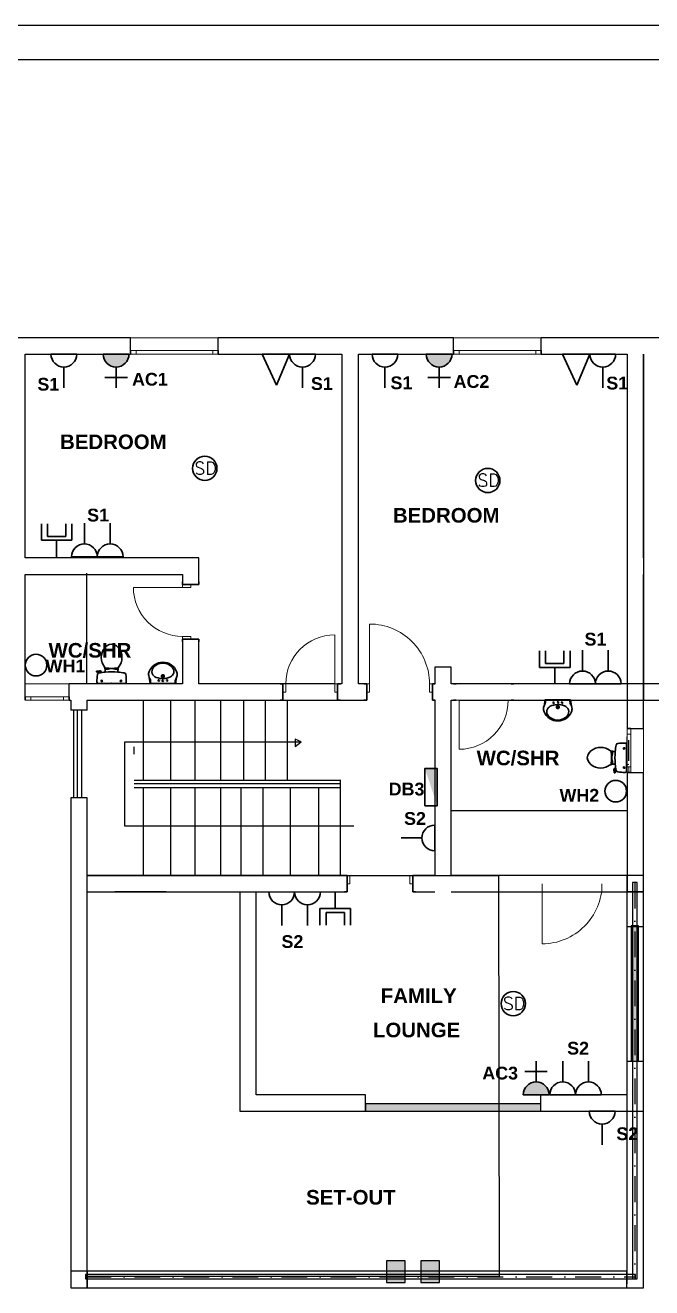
# Model space of a CAD drawing. Header units: inches. Extents: x 23 to 2032867, y 13 to 664695.
# Drawn here: x 406715 to 415290, y 295087 to 312377 of the extents above; entities that cross this region are included whole.
import ezdxf
from ezdxf.enums import TextEntityAlignment as Align

# ---------------------------------------------------------------- set-up
doc = ezdxf.new("R2010")
doc.units = ezdxf.units.IN
doc.header["$MEASUREMENT"] = 0
for name, pattern in [('DASHDOT', [1, 0.5, -0.25, 0, -0.25]), ('DASHED1', [1, 0.3, -0.4, 0.3]), ('Dot & Dashed', [670.277762, 352.777767, -176.388884, 0, -141.111112]), ('Hidden Line', [391.222223, 282.222223, -109])]:
    doc.linetypes.add(name, pattern=pattern)
for name, color, linetype, lineweight, true_color in [('2D Drafting - General_Pen_No__62', 7, 'Continuous', 20, 0xaaaaaa), ('2D Drafting - General_Pen_No__82', 7, 'Continuous', 20, 0xaaaaaa), ('Annotation - Text_Pen_No__86', 7, 'Continuous', 20, 0x5555ff), ('ARCHICAD Doors_Pen_No__23', 7, 'Continuous', 20, 0xff6600), ('ARCHICAD Doors_Pen_No__3', 7, 'Continuous', 18, 0xff6600), ('ARCHICAD Windows_Pen_No__23', 7, 'Continuous', 20, 0xff6600), ('ARCHICAD Windows_Pen_No__3', 7, 'Continuous', 18, 0xff6600), ('Structural - Bearing_Pen_No__160', 7, 'Continuous', 20, 0xb4a35c), ('Structural - Bearing_Pen_No__165', 7, 'Continuous', 13, 0x80d6ff), ('Structural - Bearing_Pen_No__87', 7, 'Continuous', 20, 0x6a6a6a), ('Structural - Bearing_Pen_No__89', 7, 'Continuous', 20, 0x71cebe)]:
    doc.layers.add(name, color=color, linetype=linetype, lineweight=lineweight, true_color=true_color)
for name, color, linetype, lineweight in [('ARCHICAD Doors_Pen_No__27', 7, 'Continuous', 35), ('ARCHICAD Windows_Pen_No__27', 7, 'Continuous', 35), ('Building', 8, 'Continuous', 18), ('Interior - Furniture _Pen_No__16', 124, 'Continuous', 20), ('Interior - Furniture _Pen_No__75', 6, 'Continuous', 20), ('Structural - Bearing_Pen_No__27', 7, 'Continuous', 35), ('watersupply', 4, 'DASHDOT', 25)]:
    doc.layers.add(name, color=color, linetype=linetype, lineweight=lineweight)
for name, color, linetype in [('E-inst.', 3, 'Continuous'), ('E-installation', 3, 'Continuous'), ('E-power', 1, 'Continuous'), ('LIAB', 8, 'Continuous'), ('PLOTYR', 15, 'Continuous'), ('smoke detector', 6, 'Continuous')]:
    doc.layers.add(name, color=color, linetype=linetype)
doc.styles.add('GENERATED_STYLE_2', font='arialbd.ttf')
doc.styles.add('NEW', font='swisseb.ttf', dxfattribs={"width": 0.75})
doc.styles.add('RomanS', font='romans.shx')

msp = doc.modelspace()

# ---------------------------------------------------------------- hatches: boundary and pattern name
at = {"layer": 'E-power', "linetype": 'Continuous', "lineweight": 30}
h = msp.add_hatch(color=1, dxfattribs=at)
h.dxf.hatch_style = 1
h.paths.add_polyline_path([(407781.999, 307872.585, 0.999795339), (408134.548, 307872.513)])
h = msp.add_hatch(color=1, dxfattribs=at)
h.dxf.hatch_style = 1
h.paths.add_polyline_path([(412203.681, 307872.585, 0.999795339), (412556.23, 307872.513)])
h = msp.add_hatch(color=1, dxfattribs=at)
h.dxf.hatch_style = 1
h.paths.add_polyline_path([(412355.133, 301690.476), (412184.425, 302198.107), (412355.133, 302198.107)])
h = msp.add_hatch(color=1, dxfattribs=at)
h.dxf.hatch_style = 1
h.paths.add_polyline_path([(413884.178, 297729.468, 0.999795339), (413531.63, 297729.54)])
at = {"layer": 'Structural - Bearing_Pen_No__160', "linetype": 'Continuous', "lineweight": 25}
for points in [[(411915.908, 295457.869), (411660.53, 295457.869), (411660.53, 295157.869), (411915.908, 295157.869)], [(412384.909, 295457.861), (412129.531, 295457.861), (412129.531, 295157.861), (412384.909, 295157.861)]]:
    msp.add_hatch(color=8, dxfattribs=at).paths.add_polyline_path(points)
at = {"layer": 'Structural - Bearing_Pen_No__165', "linetype": 'Continuous', "lineweight": 25}
for points in [[(415009.825, 300045.006), (415009.825, 298188.784), (415109.825, 298188.784), (415109.825, 300045.006)], [(411371.126, 297504.504), (413771.126, 297504.504), (413771.126, 297604.504), (411371.126, 297604.504)]]:
    msp.add_hatch(color=8, dxfattribs=at).paths.add_polyline_path(points)

# ---------------------------------------------------------------- linework, layer by layer
at = {"color": 8, "linetype": 'Hidden Line'}
for p, q in [((415175.456, 300732.146), (414950.456, 300732.146)), ((414950.456, 300732.146), (414950.456, 300507.146)), ((415175.456, 300507.146), (415175.456, 300732.146)), ((415175.456, 300507.146), (414950.456, 300507.146)), ((414950.456, 300507.146), (414950.456, 295087.094)), ((414950.456, 300507.146), (415175.456, 300507.146)), ((415175.456, 295087.094), (415175.456, 300507.146)), ((407337.706, 295312.094), (407337.706, 295087.094)), ((407562.706, 295312.094), (407337.706, 295312.094)), ((414950.456, 295312.094), (407562.706, 295312.094)), ((407562.706, 295312.094), (407562.706, 295087.094)), ((407562.706, 295087.094), (407562.706, 295312.094)), ((414950.456, 295087.094), (414950.456, 295312.094)), ((407337.706, 295087.094), (407562.706, 295087.094)), ((407562.706, 295087.094), (414950.456, 295087.094)), ((414950.456, 295087.094), (415175.456, 295087.094))]:
    msp.add_line(p, q, dxfattribs=at)
at = {"layer": '2D Drafting - General_Pen_No__62', "color": 8, "linetype": 'Continuous', "lineweight": 25}
for p, q in [((410492.825, 302564.927), (410408.152, 302598.433)), ((410408.152, 302598.433), (410408.152, 302499.36)), ((408078.917, 301410.608), (408078.917, 302564.927)), ((408078.917, 302564.927), (410492.825, 302564.927)), ((410408.152, 302499.36), (410492.825, 302564.927)), ((411211.902, 301410.608), (408078.917, 301410.608))]:
    msp.add_line(p, q, dxfattribs=at)
at = {"layer": '2D Drafting - General_Pen_No__82', "color": 8, "linetype": 'Continuous', "lineweight": 25}
for p, q in [((408333.352, 302042.79), (408333.352, 303132.001)), ((408333.352, 302042.79), (408333.352, 303132.001)), ((408709.255, 302042.79), (408709.255, 303132.001)), ((408709.255, 302042.79), (408709.255, 303132.001)), ((409042.27, 302042.79), (409042.27, 303132.001)), ((409042.27, 302042.79), (409042.27, 303132.001)), ((409394.423, 302042.79), (409394.423, 303132.001)), ((409394.423, 302042.79), (409394.423, 303132.001)), ((409704.943, 302042.79), (409704.943, 303132.001)), ((409704.943, 302042.79), (409704.943, 303132.001)), ((410004.943, 302042.79), (410004.943, 303132.001)), ((410004.943, 302042.79), (410004.943, 303132.001)), ((410304.943, 302042.79), (410304.943, 303132.001)), ((410304.943, 302042.79), (410304.943, 303132.001)), ((407375.087, 302994.951), (407375.087, 301802.379)), ((407375.087, 302994.951), (407375.087, 301802.379)), ((407425.541, 302994.951), (407425.541, 301802.379)), ((407425.541, 302994.951), (407425.541, 301802.379)), ((407486.803, 303000.888), (407486.803, 301793.827)), ((407486.803, 303000.888), (407486.803, 301793.827)), ((408207.208, 302395.637), (408207.208, 302496.011)), ((408207.208, 302395.637), (408207.208, 302496.011)), ((408207.208, 302039.238), (411035.857, 302039.238)), ((408207.208, 302039.238), (411035.857, 302039.238)), ((408207.208, 301994.628), (411034.979, 301994.628)), ((408207.208, 301994.628), (411034.979, 301994.628)), ((408207.208, 301938.865), (411035.857, 301938.865)), ((408207.208, 301938.865), (411035.857, 301938.865)), ((408333.352, 300732.146), (408333.352, 301942.417)), ((408333.352, 300732.146), (408333.352, 301942.417)), ((408709.255, 300732.146), (408709.255, 301942.417)), ((408709.255, 300732.146), (408709.255, 301942.417)), ((409042.27, 300732.146), (409042.27, 301942.417)), ((409042.27, 300732.146), (409042.27, 301942.417)), ((409394.423, 300732.146), (409394.423, 301942.417)), ((409394.423, 300732.146), (409394.423, 301942.417)), ((409671.267, 300732.146), (409671.267, 301942.417)), ((409671.267, 300732.146), (409671.267, 301942.417)), ((409971.267, 300732.146), (409971.267, 301942.417)), ((409971.267, 300732.146), (409971.267, 301942.417)), ((410345.06, 300732.146), (410345.06, 301942.417)), ((410345.06, 300732.146), (410345.06, 301942.417)), ((410733.843, 300732.146), (410733.843, 301942.417)), ((410733.843, 300732.146), (410733.843, 301942.417)), ((411023.577, 302042.79), (411023.577, 300732.146)), ((411023.577, 302042.79), (411023.577, 300732.146))]:
    msp.add_line(p, q, dxfattribs=at)
at = {"layer": 'ARCHICAD Doors_Pen_No__23', "color": 8, "linetype": 'Continuous'}
for p, q in [((408865.442, 304717.689), (408865.442, 304677.689)), ((408980.442, 304717.689), (408865.442, 304717.689)), ((408865.442, 304677.689), (408980.442, 304677.689)), ((408980.442, 304677.689), (408980.442, 304717.689)), ((408980.442, 304007.689), (408865.442, 304007.689)), ((408865.442, 304007.689), (408865.442, 303967.689)), ((408865.442, 303967.689), (408980.442, 303967.689)), ((408980.442, 303967.689), (408980.442, 304007.689)), ((410280.985, 303356.79), (410240.985, 303356.79)), ((410240.985, 303356.79), (410240.985, 303241.79)), ((410280.985, 303241.79), (410280.985, 303356.79)), ((410990.985, 303356.79), (410950.985, 303356.79)), ((410950.985, 303356.79), (410950.985, 303241.79)), ((410990.985, 303241.79), (410990.985, 303356.79)), ((411388.267, 303356.79), (411428.267, 303356.79)), ((411388.267, 303241.79), (411388.267, 303356.79)), ((411428.267, 303356.79), (411428.267, 303241.79)), ((412248.267, 303241.79), (412248.267, 303356.79)), ((412248.267, 303356.79), (412288.267, 303356.79)), ((412288.267, 303356.79), (412288.267, 303241.79)), ((410240.985, 303241.79), (410280.985, 303241.79)), ((410950.985, 303241.79), (410990.985, 303241.79)), ((411428.267, 303241.79), (411388.267, 303241.79)), ((412288.267, 303241.79), (412248.267, 303241.79)), ((412615.024, 303131.79), (412655.024, 303131.79)), ((413325.024, 303131.79), (413365.024, 303131.79)), ((411160.03, 300732.146), (411120.03, 300732.146)), ((411120.03, 300732.146), (411120.03, 300617.146)), ((411160.03, 300617.146), (411160.03, 300732.146)), ((412020.03, 300732.146), (411980.03, 300732.146)), ((411980.03, 300732.146), (411980.03, 300617.146)), ((412020.03, 300617.146), (412020.03, 300732.146)), ((411120.03, 300617.146), (411160.03, 300617.146)), ((411980.03, 300617.146), (412020.03, 300617.146))]:
    msp.add_line(p, q, dxfattribs=at)
at = {"layer": 'ARCHICAD Doors_Pen_No__27', "color": 8, "linetype": 'Continuous'}
for p, q in [((408865.442, 304717.689), (408865.442, 304754.689)), ((408865.442, 304717.689), (408980.442, 304717.689)), ((408980.442, 304717.689), (409090.442, 304717.689)), ((409090.442, 304717.689), (409090.442, 304754.689)), ((408865.442, 303967.689), (408980.442, 303967.689)), ((408865.442, 303967.689), (408865.442, 303930.689)), ((408980.442, 303967.689), (409090.442, 303967.689)), ((409090.442, 303967.689), (409090.442, 303930.689)), ((410240.985, 303356.79), (410203.985, 303356.79)), ((410240.985, 303356.79), (410240.985, 303241.79)), ((410990.985, 303356.79), (410990.985, 303241.79)), ((410990.985, 303356.79), (411027.985, 303356.79)), ((411388.267, 303356.79), (411351.267, 303356.79)), ((411388.267, 303356.79), (411388.267, 303241.79)), ((412288.267, 303356.79), (412288.267, 303241.79)), ((412288.267, 303356.79), (412325.267, 303356.79)), ((412615.024, 303356.79), (412578.024, 303356.79)), ((413365.024, 303356.79), (413402.024, 303356.79)), ((410240.985, 303131.79), (410203.985, 303131.79)), ((410240.985, 303241.79), (410240.985, 303131.79)), ((410990.985, 303241.79), (410990.985, 303131.79)), ((410990.985, 303131.79), (411027.985, 303131.79)), ((411388.267, 303131.79), (411351.267, 303131.79)), ((411388.267, 303241.79), (411388.267, 303131.79)), ((412288.267, 303241.79), (412288.267, 303131.79)), ((412288.267, 303131.79), (412325.267, 303131.79)), ((412615.024, 303131.79), (412578.024, 303131.79)), ((413365.024, 303131.79), (413402.024, 303131.79)), ((411120.03, 300732.146), (411083.03, 300732.146)), ((411120.03, 300732.146), (411120.03, 300617.146)), ((412020.03, 300732.146), (412020.03, 300617.146)), ((412020.03, 300732.146), (412057.03, 300732.146)), ((411120.03, 300507.146), (411083.03, 300507.146)), ((411120.03, 300617.146), (411120.03, 300507.146)), ((412020.03, 300617.146), (412020.03, 300507.146)), ((412020.03, 300507.146), (412057.03, 300507.146))]:
    msp.add_line(p, q, dxfattribs=at)
at = {"layer": 'ARCHICAD Doors_Pen_No__3', "color": 8, "linetype": 'Continuous'}
for p, q in [((408865.442, 304677.689), (408195.442, 304677.689)), ((411428.267, 303356.79), (411428.267, 304176.79)), ((410950.985, 303356.79), (410950.985, 304026.79)), ((412655.024, 303131.79), (412655.024, 302461.79)), ((413789.12, 300617.146), (413789.12, 299797.146))]:
    msp.add_line(p, q, dxfattribs=at)
for centre, major_axis, start_param, end_param in [((408865.442, 304677.689), (473.762, 473.762), 2.35619449, 3.926990817), ((410950.985, 303356.79), (-473.762, 473.762), -0.785398163, 0.785398163), ((412655.024, 303131.79), (-473.762, 473.762), 2.35619449, 3.926990817), ((413789.12, 300617.146), (579.828, 579.828), 3.926990817, 5.497787144)]:
    msp.add_ellipse(centre, major_axis=major_axis, ratio=1, start_param=start_param, end_param=end_param, dxfattribs=at)
at = {"layer": 'ARCHICAD Doors_Pen_No__3', "color": 8, "linetype": 'Continuous', "extrusion": (0, 0, -1)}
msp.add_ellipse((411428.267, 303356.79), major_axis=(-579.828, 579.828), ratio=1, start_param=0.785398163, end_param=2.35619449, dxfattribs=at)
at = {"layer": 'ARCHICAD Windows_Pen_No__23', "color": 8, "linetype": 'Continuous'}
for p, q in [((408232.424, 307922.549), (408157.424, 307922.549)), ((408157.424, 307872.549), (408232.424, 307872.549)), ((408232.424, 307872.549), (408232.424, 307922.549)), ((409357.424, 307922.549), (409282.424, 307922.549)), ((409282.424, 307922.549), (409282.424, 307872.549)), ((409282.424, 307872.549), (409357.424, 307872.549)), ((412577.386, 307922.549), (412652.386, 307922.549)), ((412652.386, 307872.549), (412577.386, 307872.549)), ((412652.386, 307922.549), (412652.386, 307872.549)), ((413702.386, 307872.549), (413702.386, 307922.549)), ((413702.386, 307922.549), (413777.386, 307922.549)), ((413777.386, 307872.549), (413702.386, 307872.549)), ((406715.456, 303181.79), (406790.456, 303181.79)), ((406790.456, 303131.79), (406715.456, 303131.79)), ((406790.456, 303181.79), (406790.456, 303131.79)), ((407240.456, 303131.79), (407240.456, 303181.79)), ((407240.456, 303181.79), (407315.456, 303181.79)), ((407315.456, 303131.79), (407240.456, 303131.79)), ((414952.474, 302670.022), (414952.474, 302745.022)), ((415002.474, 302745.022), (415002.474, 302670.022)), ((415002.474, 302670.022), (414952.474, 302670.022)), ((414952.474, 302145.022), (414952.474, 302220.022)), ((414952.474, 302220.022), (415002.474, 302220.022)), ((414952.474, 302145.022), (414952.474, 302220.022)), ((414974.724, 302145.022), (414974.724, 302220.022)), ((415002.474, 302220.022), (415002.474, 302145.022))]:
    msp.add_line(p, q, dxfattribs=at)
at = {"layer": 'ARCHICAD Windows_Pen_No__27', "color": 8, "linetype": 'Continuous'}
for p, q in [((408157.424, 307872.549), (408157.424, 307922.549)), ((409357.424, 307872.549), (409357.424, 307922.549)), ((412577.386, 307872.549), (412577.386, 307922.549)), ((413777.386, 307872.549), (413777.386, 307922.549)), ((406715.456, 303131.79), (406715.456, 303181.79)), ((407315.456, 303131.79), (407315.456, 303181.79)), ((414952.474, 302745.022), (415002.474, 302745.022)), ((414952.474, 302145.022), (415002.474, 302145.022))]:
    msp.add_line(p, q, dxfattribs=at)
at = {"layer": 'ARCHICAD Windows_Pen_No__3', "color": 8, "linetype": 'Continuous'}
for p, q in [((409357.424, 308097.549), (408157.424, 308097.549)), ((413777.386, 308097.549), (412577.386, 308097.549)), ((409357.424, 307872.549), (408157.424, 307872.549)), ((409282.424, 307922.549), (408232.424, 307922.549)), ((408232.424, 307872.549), (409282.424, 307872.549)), ((413777.386, 307872.549), (412577.386, 307872.549)), ((412652.386, 307922.549), (413702.386, 307922.549)), ((413702.386, 307872.549), (412652.386, 307872.549)), ((407315.456, 303356.79), (406715.456, 303356.79)), ((407315.456, 303131.79), (406715.456, 303131.79)), ((406790.456, 303181.79), (407240.456, 303181.79)), ((407240.456, 303131.79), (406790.456, 303131.79)), ((414952.474, 302145.022), (414952.474, 302745.022)), ((415177.474, 302145.022), (415177.474, 302745.022)), ((414952.474, 302220.022), (414952.474, 302670.022)), ((415002.474, 302670.022), (415002.474, 302220.022))]:
    msp.add_line(p, q, dxfattribs=at)
at = {"layer": 'Building', "color": 8, "linetype": 'Continuous'}
for p, q in [((407977.25, 307872.549), (408052.25, 307872.549)), ((412398.933, 307872.549), (412473.933, 307872.549)), ((413688.927, 297729.504), (413613.927, 297729.504))]:
    msp.add_line(p, q, dxfattribs=at)
at = {"layer": 'Building', "linetype": 'Continuous', "lineweight": 30, "ltscale": 1000}
for p, q in [((407691.335, 303521.84), (407689.958, 303526.725)), ((407693.134, 303531.636), (407733.536, 303537.658)), ((407724.68, 303522.721), (407695.575, 303519.032)), ((407733.284, 303516.596), (407734.961, 303508.632)), ((407755.958, 303520.874), (407733.472, 303515.704)), ((407758.36, 303512.456), (407755.141, 303523.736)), ((407811.083, 303542.648), (407811.083, 303518.864)), ((407818.857, 303573.157), (407818.857, 303557.993)), ((407818.857, 303557.993), (407852.941, 303557.993)), ((407845.149, 303557.993), (407845.149, 303571.015)), ((407852.941, 303557.993), (407852.941, 303570.566)), ((407852.941, 303562.121), (407869.943, 303562.121)), ((407925.03, 303565.86), (407869.943, 303565.86)), ((407869.943, 303562.121), (407869.943, 303565.86)), ((407925.03, 303562.121), (407925.03, 303565.86)), ((407942.032, 303562.121), (407925.03, 303562.121)), ((407942.032, 303557.993), (407942.032, 303571.423)), ((407976.116, 303557.993), (407942.032, 303557.993)), ((407949.824, 303557.993), (407949.824, 303572.023)), ((407976.116, 303574.675), (407976.116, 303557.993)), ((407983.89, 303518.864), (407983.89, 303542.648)), ((407704.096, 303363.124), (408090.877, 303363.124)), ((408423.433, 303361.35), (408775.206, 303361.35)), ((408423.433, 303361.35, -1683.122), (408775.206, 303361.35, -1683.122)), ((408433.548, 303361.35), (408431.672, 303383.698)), ((408433.548, 303361.35, -1683.122), (408431.672, 303383.698, -1683.122)), ((408765.092, 303361.35), (408766.968, 303383.698)), ((408765.092, 303361.35, -1683.122), (408766.968, 303383.698, -1683.122)), ((414179.491, 303140.633), (413827.718, 303140.633)), ((414179.491, 303140.633, -1683.122), (413827.718, 303140.633, -1683.122)), ((413837.833, 303140.633), (413835.957, 303118.285)), ((413837.833, 303140.633, -1683.122), (413835.957, 303118.285, -1683.122)), ((414169.377, 303140.633), (414171.253, 303118.285)), ((414169.377, 303140.633, -1683.122), (414171.253, 303118.285, -1683.122)), ((414734.589, 302424.367), (414751.271, 302424.367)), ((414751.271, 302398.075), (414737.242, 302398.075)), ((414751.271, 302424.367), (414751.271, 302390.283)), ((414790.4, 302432.14), (414766.616, 302432.14)), ((414946.141, 302152.347), (414946.141, 302539.127)), ((414736.107, 302267.107), (414751.271, 302267.107)), ((414751.271, 302390.283), (414737.841, 302390.283)), ((414751.271, 302293.399), (414738.249, 302293.399)), ((414751.271, 302301.191), (414738.698, 302301.191)), ((414747.144, 302373.281), (414743.404, 302373.281)), ((414743.404, 302373.281), (414743.404, 302318.193)), ((414747.144, 302318.193), (414743.404, 302318.193)), ((414747.144, 302390.283), (414747.144, 302373.281)), ((414747.144, 302301.191), (414747.144, 302318.193)), ((414751.271, 302267.107), (414751.271, 302301.191)), ((414766.616, 302259.333), (414790.4, 302259.333)), ((414777.629, 302141.384), (414771.606, 302181.787)), ((414787.424, 302139.585), (414782.539, 302138.209)), ((414796.808, 302206.61), (414785.528, 302203.391)), ((414786.543, 302172.93), (414790.233, 302143.825)), ((414788.391, 302204.208), (414793.56, 302181.722)), ((414792.669, 302181.535), (414800.633, 302183.211))]:
    msp.add_line(p, q, dxfattribs=at)
at = {"layer": 'Building', "linetype": 'Continuous', "lineweight": 30, "ltscale": 50}
for p, q in [((408625.669, 303462.233), (408572.971, 303462.233)), ((408625.669, 303462.233, -1683.122), (408572.971, 303462.233, -1683.122)), ((408599.32, 303434.968), (408599.32, 303489.168)), ((408599.32, 303434.968, -1683.122), (408599.32, 303489.168, -1683.122)), ((407746.809, 303398.189), (407778.553, 303398.189)), ((407762.681, 303414.061), (407762.681, 303382.317)), ((408008.491, 303398.189), (408040.509, 303398.189)), ((408024.5, 303414.198), (408024.5, 303382.18)), ((413977.256, 303039.751), (414029.954, 303039.751)), ((413977.256, 303039.751, -1683.122), (414029.954, 303039.751, -1683.122)), ((414003.605, 303067.015), (414003.605, 303012.815)), ((414003.605, 303067.015, -1683.122), (414003.605, 303012.815, -1683.122)), ((414895.066, 302472.75), (414927.085, 302472.75)), ((414911.076, 302456.741), (414911.076, 302488.759)), ((414911.076, 302195.06), (414911.076, 302226.803)), ((414895.204, 302210.931), (414926.947, 302210.931))]:
    msp.add_line(p, q, dxfattribs=at)
at = {"layer": 'Building', "linetype": 'Continuous', "ltscale": 200}
for p, q in [((407903.82, 303356.79), (407891.153, 303369.457)), ((407891.153, 303369.457), (407891.153, 303356.79)), ((407891.153, 303356.79), (407903.82, 303369.457)), ((407903.82, 303369.457), (407903.82, 303356.79)), ((414939.807, 302352.071), (414952.474, 302352.071)), ((414952.474, 302352.071), (414939.807, 302339.403)), ((414952.474, 302339.403), (414939.807, 302352.071)), ((414939.807, 302339.403), (414952.474, 302339.403))]:
    msp.add_line(p, q, dxfattribs=at)
at = {"layer": 'Building', "linetype": 'DASHED1', "lineweight": 30, "ltscale": 50}
for p, q in [((408525.526, 303405.036), (408560.906, 303405.036)), ((408525.526, 303405.036, -1683.122), (408560.906, 303405.036, -1683.122)), ((408543.216, 303387.993), (408543.216, 303422.917)), ((408543.216, 303387.993, -1683.122), (408543.216, 303422.917, -1683.122)), ((408581.63, 303400.623), (408617.01, 303400.623)), ((408581.63, 303400.623, -1683.122), (408617.01, 303400.623, -1683.122)), ((408599.32, 303383.581), (408599.32, 303418.505)), ((408599.32, 303383.581, -1683.122), (408599.32, 303418.505, -1683.122)), ((408673.114, 303405.036), (408637.734, 303405.036)), ((408673.114, 303405.036, -1683.122), (408637.734, 303405.036, -1683.122)), ((408655.424, 303387.993), (408655.424, 303422.917)), ((408655.424, 303387.993, -1683.122), (408655.424, 303422.917, -1683.122)), ((413929.811, 303096.948), (413965.191, 303096.948)), ((413929.811, 303096.948, -1683.122), (413965.191, 303096.948, -1683.122)), ((413947.501, 303113.99), (413947.501, 303079.066)), ((413947.501, 303113.99, -1683.122), (413947.501, 303079.066, -1683.122)), ((414021.295, 303101.36), (413985.915, 303101.36)), ((414021.295, 303101.36, -1683.122), (413985.915, 303101.36, -1683.122)), ((414003.605, 303118.402), (414003.605, 303083.478)), ((414003.605, 303118.402, -1683.122), (414003.605, 303083.478, -1683.122)), ((414077.399, 303096.948), (414042.019, 303096.948)), ((414077.399, 303096.948, -1683.122), (414042.019, 303096.948, -1683.122)), ((414059.709, 303113.99), (414059.709, 303079.066)), ((414059.709, 303113.99, -1683.122), (414059.709, 303079.066, -1683.122))]:
    msp.add_line(p, q, dxfattribs=at)
at = {"layer": 'Building', "linetype": 'Continuous', "lineweight": 30, "ltscale": 200}
for p, q in [((408603.88, 303356.79), (408594.76, 303365.911)), ((408594.76, 303365.911), (408594.76, 303356.79)), ((408594.76, 303356.79), (408603.88, 303365.911)), ((408603.88, 303356.79, -1683.122), (408594.76, 303365.911, -1683.122)), ((408594.76, 303365.911, -1683.122), (408594.76, 303356.79, -1683.122)), ((408594.76, 303356.79, -1683.122), (408603.88, 303365.911, -1683.122)), ((408603.88, 303365.911), (408603.88, 303356.79)), ((408603.88, 303365.911, -1683.122), (408603.88, 303356.79, -1683.122)), ((413999.045, 303136.072), (413999.045, 303145.193)), ((413999.045, 303145.193), (414008.165, 303136.072)), ((414008.165, 303145.193), (413999.045, 303136.072)), ((413999.045, 303136.072, -1683.122), (413999.045, 303145.193, -1683.122)), ((413999.045, 303145.193, -1683.122), (414008.165, 303136.072, -1683.122)), ((414008.165, 303145.193, -1683.122), (413999.045, 303136.072, -1683.122)), ((414008.165, 303136.072), (414008.165, 303145.193)), ((414008.165, 303136.072, -1683.122), (414008.165, 303145.193, -1683.122))]:
    msp.add_line(p, q, dxfattribs=at)
at = {"layer": 'Building', "linetype": 'Continuous', "lineweight": 30, "ltscale": 1000}
for centre, radius in [((408599.32, 303462.233), 18.608), ((408599.32, 303462.233, -1683.122), 18.608), ((408599.32, 303462.233), 10.99), ((408599.32, 303462.233, -1683.122), 10.99), ((414003.605, 303039.751), 18.608), ((414003.605, 303039.751, -1683.122), 18.608), ((414003.605, 303039.751), 10.99), ((414003.605, 303039.751, -1683.122), 10.99)]:
    msp.add_circle(centre, radius, dxfattribs=at)
at = {"layer": 'Building', "linetype": 'Continuous', "lineweight": 30, "ltscale": 50}
for centre in [(407762.681, 303398.189), (408024.5, 303398.189), (414911.076, 302472.75), (414911.076, 302210.931)]:
    msp.add_circle(centre, 9.351, dxfattribs=at)
at = {"layer": 'Building', "linetype": 'DASHED1', "lineweight": 30, "ltscale": 50}
for centre in [(408543.216, 303405.036), (408543.216, 303405.036, -1683.122), (408599.32, 303400.623), (408599.32, 303400.623, -1683.122), (408655.424, 303405.036), (408655.424, 303405.036, -1683.122), (413947.501, 303096.948), (413947.501, 303096.948, -1683.122), (414003.605, 303101.36), (414003.605, 303101.36, -1683.122), (414059.709, 303096.948), (414059.709, 303096.948, -1683.122)]:
    msp.add_circle(centre, 9.504, dxfattribs=at)
at = {"layer": 'Building', "linetype": 'Continuous', "lineweight": 30, "ltscale": 1000}
for centre, radius, start, end in [((407960.186, 303718.498), 204.567, 129.1208282, 211.0923054), ((407897.486, 303795.593), 105.195, 50.8791806, 129.1208282), ((407834.787, 303718.498), 204.567, 328.9077103, 50.8791806), ((408085.283, 303793.938), 350.65, 211.0923054, 213.8429316), ((407709.691, 303793.938), 350.65, 326.1570702, 328.9077103), ((408599.325, 303450.104), 203.147, 22.4424723, 158.1531127), ((408599.325, 303450.104, -1683.122), 203.147, 22.4424723, 158.1531127), ((408599.32, 303473.222), 168.347, 38.53754, 141.4625075), ((408599.32, 303473.222, -1683.122), 168.347, 38.53754, 141.4625075), ((407693.708, 303527.782), 3.896, 98.4778948, 195.7397884), ((407695.085, 303522.897), 3.896, 195.7397884, 277.2238087), ((408592.955, 303384.653), 896.106, 173.6508475, 180), ((407728.303, 303480.862), 26.118, 100.7270761, 173.6508475), ((407897.486, 302587.797), 935.068, 95.3019114, 100.7270761), ((407725.659, 303514.99), 7.792, 11.8886154, 97.22379), ((407736.408, 303518.39), 19.481, 15.9271971, 98.4778948), ((407710.517, 303542.648), 100.566, 0.0000019, 33.8429404), ((407820.463, 303588.658), 15.584, 217.7817379, 264.3005444), ((407897.306, 302589.737), 933.119, 84.6980974, 95.3019114), ((407890.563, 304291.032), 721.447, 264.3005444, 276.9358206), ((407975.801, 303590.335), 15.584, 276.9358105, 322.5800182), ((408084.456, 303542.648), 100.566, 146.1570684, 180), ((407897.486, 302587.797), 935.068, 79.2903908, 84.6980974), ((408066.328, 303480.545), 26.494, 6.330877, 79.2903908), ((407202.018, 303384.653), 896.106, 0.0000019, 6.330877), ((408507.553, 303487.911), 103.901, 157.5093438, 189.5474663), ((408507.553, 303487.911, -1683.122), 103.901, 157.5093438, 189.5474663), ((407841.184, 303319.864), 583.726, 4.075602, 14.9730049), ((407841.184, 303319.864, -1683.122), 583.726, 4.075602, 14.9730049), ((408525.058, 303477.342), 124.156, 155.8931025, 156.0931451), ((408525.058, 303477.342, -1683.122), 124.156, 155.8931025, 156.0931451), ((408327.771, 303383.698), 103.901, 0.0000006, 30.0992783), ((408327.771, 303383.698, -1683.122), 103.901, 0.0000006, 30.0992783), ((408533.251, 303526.255), 83.628, 141.6817737, 253.2461383), ((408533.251, 303526.255, -1683.122), 83.628, 141.6817737, 253.2461383), ((408598.967, 303666.583), 238.006, 247.8276538, 295.5349405), ((408598.967, 303666.583, -1683.122), 238.006, 247.8276538, 295.5349405), ((408666.344, 303526.607), 82.661, 295.2174734, 38.537704), ((408666.344, 303526.607, -1683.122), 82.661, 295.2174734, 38.537704), ((408870.869, 303383.698), 103.901, 149.9007316, 180.0000094), ((408870.869, 303383.698, -1683.122), 103.901, 149.9007316, 180.0000094), ((409357.456, 303319.864), 583.726, 165.0270052, 175.9244355), ((409357.456, 303319.864, -1683.122), 583.726, 165.0270052, 175.9244355), ((408691.087, 303487.911), 103.901, 350.4525984, 22.4906661), ((408691.087, 303487.911, -1683.122), 103.901, 350.4525984, 22.4906661), ((407730.662, 303384.052), 33.819, 178.9808265, 218.2302081), ((408064.311, 303384.052), 33.819, 321.7697938, 1.0191617), ((413245.469, 303182.119), 583.726, 345.0270052, 355.9244355), ((413245.469, 303182.119, -1683.122), 583.726, 345.0270052, 355.9244355), ((413732.056, 303118.285), 103.901, 329.9007316, 0.0000094), ((413732.056, 303118.285, -1683.122), 103.901, 329.9007316, 0.0000094), ((414275.154, 303118.285), 103.901, 180.0000006, 210.0992783), ((414275.154, 303118.285, -1683.122), 103.901, 180.0000006, 210.0992783), ((414761.741, 303182.12), 583.726, 184.075602, 194.9730049), ((414761.741, 303182.12, -1683.122), 583.726, 184.075602, 194.9730049), ((413911.838, 303014.072), 103.901, 170.4525984, 202.4906661), ((413911.838, 303014.072, -1683.122), 103.901, 170.4525984, 202.4906661), ((414003.6, 303051.879), 203.147, 202.4424723, 338.1531127), ((414003.6, 303051.879, -1683.122), 203.147, 202.4424723, 338.1531127), ((413936.581, 302975.376), 82.661, 115.2174734, 218.537704), ((413936.581, 302975.376, -1683.122), 82.661, 115.2174734, 218.537704), ((414003.605, 303028.761), 168.347, 218.53754, 321.4625075), ((414003.605, 303028.761, -1683.122), 168.347, 218.53754, 321.4625075), ((414003.958, 302835.4), 238.006, 67.8276538, 115.5349405), ((414003.958, 302835.4, -1683.122), 238.006, 67.8276538, 115.5349405), ((414069.673, 302975.728), 83.628, 321.6817737, 73.2461383), ((414069.673, 302975.728, -1683.122), 83.628, 321.6817737, 73.2461383), ((414077.866, 303024.641), 124.156, 335.8931025, 336.0931451), ((414077.866, 303024.641, -1683.122), 124.156, 335.8931025, 336.0931451), ((414095.372, 303014.072), 103.901, 337.5093438, 9.5474663), ((414095.372, 303014.072, -1683.122), 103.901, 337.5093438, 9.5474663), ((414513.672, 302345.737), 105.195, 140.8791806, 219.1208282), ((414590.766, 302283.037), 204.567, 58.9077103, 140.8791806), ((414515.326, 302157.941), 350.65, 56.1570702, 58.9077103), ((414766.616, 302532.706), 100.566, 236.1570684, 270), ((414718.93, 302424.051), 15.584, 6.9358105, 52.5800181), ((414018.233, 302338.813), 721.447, 354.3005444, 6.9358206), ((415719.528, 302345.557), 933.119, 174.6980974, 185.3019114), ((415721.467, 302345.737), 935.068, 169.2903908, 174.6980974), ((414828.719, 302514.578), 26.494, 96.330877, 169.2903908), ((414924.611, 301650.268), 896.106, 90.0000019, 96.330877), ((414925.213, 302512.562), 33.819, 51.7697938, 91.0191617), ((414590.766, 302408.436), 204.567, 219.1208282, 301.0923054), ((414515.326, 302533.533), 350.65, 301.0923054, 303.8429316), ((414766.616, 302158.768), 100.566, 90.0000019, 123.8429404), ((414720.606, 302268.713), 15.584, 307.7817379, 354.3005444), ((415721.467, 302345.737), 935.068, 185.3019114, 190.7270761), ((414790.874, 302184.658), 19.481, 105.9271971, 188.4778948), ((414781.482, 302141.958), 3.896, 188.4778948, 285.7397884), ((414794.274, 302173.91), 7.792, 101.8886154, 187.22379), ((414786.367, 302143.335), 3.896, 285.7397884, 7.2238087), ((414828.402, 302176.553), 26.118, 190.7270761, 263.6508475), ((414924.611, 303041.206), 896.106, 263.6508475, 270), ((414925.213, 302178.912), 33.819, 268.9808265, 308.2302081)]:
    msp.add_arc(centre, radius, start, end, dxfattribs=at)
at = {"layer": 'E-inst.', "lineweight": 35}
for centre in [(409172.648, 306308.267), (413046.131, 306142.563), (413394.435, 298977.756)]:
    msp.add_circle(centre, 166.059, dxfattribs=at)
at = {"layer": 'E-installation', "color": 5, "linetype": 'Continuous', "lineweight": 30, "ltscale": 250}
for p, q in [((410333.948, 307872.549), (409957.974, 307872.549)), ((410153.853, 307449.82), (409958.535, 307872.549)), ((410153.853, 307449.82), (410333.948, 307872.549)), ((414443.073, 307872.549), (414067.099, 307872.549)), ((414262.978, 307449.82), (414067.66, 307872.549)), ((414262.978, 307449.82), (414443.073, 307872.549))]:
    msp.add_line(p, q, dxfattribs=at)
at = {"layer": 'E-power', "color": 1, "linetype": 'Continuous', "lineweight": 30}
for p, q in [((407420.037, 307872.549), (407067.488, 307872.549)), ((408134.548, 307872.513), (407781.999, 307872.585)), ((410686.497, 307872.549), (410333.948, 307872.549)), ((411814.831, 307872.549), (411462.282, 307872.549)), ((412556.23, 307872.513), (412203.681, 307872.585)), ((414795.622, 307872.549), (414443.073, 307872.549)), ((407243.932, 307696.274), (407243.932, 307411.176)), ((407958.201, 307696.31), (407958.084, 307411.212)), ((410510.392, 307696.274), (410510.392, 307411.176)), ((411638.726, 307696.274), (411638.726, 307411.176)), ((412379.884, 307696.31), (412379.767, 307411.212)), ((414619.518, 307696.274), (414619.518, 307411.176)), ((407958.143, 307553.761), (407805.863, 307553.824)), ((407958.143, 307553.761), (408113.948, 307553.697)), ((412379.825, 307553.761), (412227.545, 307553.823)), ((412379.825, 307553.761), (412535.631, 307553.697)), ((406936.337, 305322.958), (406936.337, 305549.335)), ((407353.924, 305322.958), (407353.924, 305549.335)), ((407524.694, 305272.857), (407524.694, 305557.955)), ((407877.413, 305272.857), (407877.413, 305557.955)), ((407145.13, 305322.958), (406936.337, 305322.958)), ((407145.13, 305322.958), (407145.13, 305096.582)), ((407145.13, 305322.958), (407353.924, 305322.958)), ((407348.59, 305096.582), (407701.139, 305096.582)), ((407701.309, 305096.582), (408053.858, 305096.582)), ((413753.748, 303583.166), (413753.748, 303809.542)), ((414171.336, 303583.166), (414171.336, 303809.542)), ((414342.106, 303533.065), (414342.106, 303818.163)), ((414694.825, 303533.065), (414694.825, 303818.163)), ((413962.542, 303583.166), (413753.748, 303583.166)), ((413962.542, 303583.166), (413962.542, 303356.79)), ((413962.542, 303583.166), (414171.336, 303583.166)), ((414166.002, 303356.79), (414518.55, 303356.79)), ((414518.72, 303356.79), (414871.269, 303356.79)), ((412321.366, 301070.673), (412321.366, 301423.222)), ((412145.091, 301246.777), (411859.993, 301246.777)), ((408292.208, 300507.146), (407939.66, 300507.146)), ((408644.927, 300507.146), (408292.378, 300507.146)), ((410957.594, 300280.77), (410957.594, 300507.146)), ((410225.311, 300330.872), (410225.311, 300045.773)), ((410578.03, 300330.872), (410578.03, 300045.773)), ((410748.8, 300280.77), (410748.8, 300054.394)), ((410957.594, 300280.77), (410748.8, 300280.77)), ((410957.594, 300280.77), (411166.387, 300280.77)), ((411166.387, 300280.77), (411166.387, 300054.394)), ((413707.976, 297905.742), (413708.093, 298190.841)), ((414070.902, 297905.778), (414070.902, 298190.877)), ((414423.621, 297905.778), (414423.621, 298190.877)), ((413708.035, 298048.291), (413552.229, 298048.355)), ((413708.035, 298048.291), (413860.314, 298048.229)), ((413531.63, 297729.54), (413884.178, 297729.468)), ((413894.797, 297729.504), (414247.346, 297729.504)), ((414247.516, 297729.504), (414600.065, 297729.504)), ((414787.677, 297504.504), (414435.128, 297504.504)), ((414611.573, 297328.229), (414611.573, 297043.131))]:
    msp.add_line(p, q, dxfattribs=at)
at = {"layer": 'E-power', "color": 5, "linetype": 'Continuous', "lineweight": 30}
for p, q in [((407019.52, 305376.776), (407019.52, 305549.335)), ((407270.741, 305376.776), (407270.741, 305549.335)), ((407145.13, 305376.776), (407019.52, 305376.776)), ((407145.13, 305376.776), (407270.741, 305376.776)), ((413836.932, 303636.984), (413836.932, 303809.542)), ((414088.152, 303636.984), (414088.152, 303809.542)), ((413962.542, 303636.984), (413836.932, 303636.984)), ((413962.542, 303636.984), (414088.152, 303636.984)), ((410831.983, 300226.953), (410831.983, 300054.394)), ((410957.594, 300226.953), (410831.983, 300226.953)), ((410957.594, 300226.953), (411083.204, 300226.953)), ((411083.204, 300226.953), (411083.204, 300054.394))]:
    msp.add_line(p, q, dxfattribs=at)
at = {"layer": 'E-power', "color": 1, "linetype": 'Continuous', "lineweight": 30}
msp.add_lwpolyline([(412183.542, 301687.743), (412183.542, 302198.107), (412355.133, 302198.107), (412355.133, 301687.743)], close=True, dxfattribs=at)
for centre, start, end in [((407243.932, 307872.549), 180, 0), ((407958.273, 307872.585), 179.9765451, 359.9765451), ((410510.392, 307872.549), 180, 0), ((411638.726, 307872.549), 180, 0), ((412379.956, 307872.585), 179.9765451, 359.9765451), ((414619.518, 307872.549), 180, 0), ((407524.694, 305096.582), 0, 180), ((407877.413, 305096.582), 0, 180), ((414342.106, 303356.79), 0, 180), ((414694.825, 303356.79), 0, 180), ((412321.366, 301246.777), 90, 270), ((410225.311, 300507.146), 180, 0), ((410578.03, 300507.146), 180, 0), ((413707.904, 297729.468), 359.9765451, 179.9765451), ((414070.902, 297729.504), 0, 180), ((414423.621, 297729.504), 0, 180), ((414611.573, 297504.504), 180, 0)]:
    msp.add_arc(centre, 176.274, start, end, dxfattribs=at)
at = {"layer": 'Interior - Furniture _Pen_No__16', "color": 8, "linetype": 'Continuous', "lineweight": 25}
for p, q in [((415088.753, 300635.8), (415028.753, 300635.8)), ((415028.753, 300635.8), (415028.753, 295208.417)), ((415088.753, 295208.417), (415088.753, 300635.8)), ((407539.986, 295268.417), (407539.986, 295208.417)), ((415068.489, 295268.417), (407539.986, 295268.417)), ((407539.986, 295208.417), (415068.489, 295208.417)), ((415028.753, 295208.417), (415088.753, 295208.417)), ((415068.489, 295208.417), (415068.489, 295268.417))]:
    msp.add_line(p, q, dxfattribs=at)
at = {"layer": 'Interior - Furniture _Pen_No__16', "color": 8, "linetype": 'Dot & Dashed', "lineweight": 25}
for p, q in [((415058.753, 300635.8), (415058.753, 295208.417)), ((407539.986, 295238.417), (415068.489, 295238.417))]:
    msp.add_line(p, q, dxfattribs=at)
at = {"layer": 'Interior - Furniture _Pen_No__75', "color": 8, "linetype": 'Continuous', "lineweight": 25}
for p, q in [((414952.474, 302258.254), (414952.474, 302631.79)), ((414952.474, 302304.047), (414952.474, 302585.997)), ((414974.724, 302304.047), (414974.724, 302585.997)), ((414944.184, 302244.948), (414959.649, 302251.153)), ((414959.649, 302251.153), (414974.724, 302258.254))]:
    msp.add_line(p, q, dxfattribs=at)
at = {"layer": 'LIAB', "color": 7, "linetype": 'Continuous', "ltscale": 256.031999}
msp.add_line((387844.393, 311907.384), (425274.508, 311907.384), dxfattribs=at)
at = {"layer": 'PLOTYR', "color": 1, "linetype": 'Continuous', "ltscale": 250}
msp.add_line((387251.36, 312376.806), (425743.93, 312376.806), dxfattribs=at)
at = {"layer": 'Structural - Bearing_Pen_No__27', "color": 8, "linetype": 'Continuous', "lineweight": 25}
for p, q in [((406715.456, 308097.549), (406490.456, 308097.549)), ((408157.424, 308097.549), (406715.456, 308097.549)), ((408157.424, 307922.549), (408157.424, 308097.549)), ((409357.424, 307922.549), (409357.424, 308097.549)), ((412577.386, 308097.549), (409357.424, 308097.549)), ((412577.386, 307922.549), (412577.386, 308097.549)), ((413777.386, 307922.549), (413777.386, 308097.549)), ((414952.474, 308097.549), (413777.386, 308097.549)), ((415177.474, 308097.549), (414952.474, 308097.549)), ((415402.474, 308097.549), (415177.474, 308097.549)), ((406715.456, 305082.049), (406715.456, 307872.549)), ((406715.456, 307872.549), (408157.424, 307872.549)), ((408157.424, 307872.549), (408157.424, 307922.549)), ((409357.424, 307872.549), (409357.424, 307922.549)), ((409357.424, 307872.549), (411049.724, 307872.549)), ((411049.724, 307872.549), (411049.724, 303356.79)), ((411274.724, 303356.79), (411274.724, 307872.549)), ((411274.724, 307872.549), (412577.386, 307872.549)), ((412577.386, 307872.549), (412577.386, 307922.549)), ((413777.386, 307872.549), (413777.386, 307922.549)), ((413777.386, 307872.549), (414952.474, 307872.549)), ((414952.474, 307872.549), (414952.474, 302745.022)), ((415177.474, 305082.049), (415177.474, 307872.549)), ((415177.474, 307872.549), (415177.474, 303131.79)), ((409090.442, 305082.049), (406715.456, 305082.049)), ((409090.442, 304717.689), (409090.442, 305082.049)), ((406715.456, 303356.79), (406715.456, 304857.049)), ((406715.456, 304857.049), (408865.442, 304857.049)), ((407554.353, 304871.582), (407554.353, 303356.79)), ((408865.442, 304857.049), (408865.442, 304717.689)), ((415177.474, 303356.79), (415177.474, 304857.049)), ((408865.442, 304717.689), (408865.442, 304754.689)), ((408865.442, 304717.689), (408980.442, 304717.689)), ((408980.442, 304717.689), (409090.442, 304717.689)), ((409090.442, 304717.689), (409090.442, 304754.689)), ((408865.442, 303967.689), (408865.442, 303930.689)), ((408865.442, 303967.689), (408980.442, 303967.689)), ((408865.442, 303967.689), (408865.442, 303356.79)), ((408980.442, 303967.689), (409090.442, 303967.689)), ((409090.442, 303967.689), (409090.442, 303930.689)), ((409090.442, 303356.79), (409090.442, 303967.689)), ((412546.366, 303585.221), (412321.366, 303585.221)), ((412321.366, 303585.221), (412321.366, 303356.79)), ((412546.366, 303356.79), (412546.366, 303585.221)), ((406715.456, 303181.79), (406715.456, 303356.79)), ((407315.456, 303181.79), (407315.456, 303356.79)), ((408865.442, 303356.79), (407315.456, 303356.79)), ((410950.985, 303356.79), (409090.442, 303356.79)), ((410240.985, 303356.79), (410203.985, 303356.79)), ((410240.985, 303356.79), (410240.985, 303241.79)), ((410990.985, 303356.79), (411027.985, 303356.79)), ((410990.985, 303356.79), (410990.985, 303241.79)), ((411049.724, 303356.79), (410990.985, 303356.79)), ((411388.267, 303356.79), (411274.724, 303356.79)), ((411388.267, 303356.79), (411351.267, 303356.79)), ((411388.267, 303356.79), (411388.267, 303241.79)), ((412288.267, 303356.79), (412325.267, 303356.79)), ((412288.267, 303356.79), (412288.267, 303241.79)), ((412321.366, 303356.79), (412288.267, 303356.79)), ((412615.024, 303356.79), (412546.366, 303356.79)), ((412615.024, 303356.79), (412578.024, 303356.79)), ((415176.677, 303356.79), (412615.024, 303356.79)), ((413365.024, 303356.79), (413402.024, 303356.79)), ((415176.677, 303131.79), (415176.677, 303356.79)), ((415402.474, 303356.79), (415177.474, 303356.79)), ((406715.456, 303131.79), (406715.456, 303181.79)), ((407315.456, 303131.79), (407315.456, 303181.79)), ((407315.456, 303131.79), (407337.706, 303131.79)), ((407337.706, 303131.79), (407337.706, 302997.357)), ((407562.706, 302997.357), (407562.706, 303131.79)), ((407562.706, 303131.79), (410990.985, 303131.79)), ((410240.985, 303131.79), (410203.985, 303131.79)), ((410240.985, 303241.79), (410240.985, 303131.79)), ((410990.985, 303241.79), (410990.985, 303131.79)), ((410990.985, 303131.79), (411027.985, 303131.79)), ((410990.985, 303131.79), (411388.267, 303131.79)), ((411388.267, 303131.79), (411351.267, 303131.79)), ((411388.267, 303241.79), (411388.267, 303131.79)), ((412288.267, 303241.79), (412288.267, 303131.79)), ((412288.267, 303131.79), (412325.267, 303131.79)), ((412288.267, 303131.79), (412321.366, 303131.79)), ((412321.366, 303131.79), (412321.366, 300732.146)), ((412546.366, 300732.146), (412546.366, 303131.79)), ((412546.366, 303131.79), (412615.024, 303131.79)), ((412615.024, 303131.79), (412578.024, 303131.79)), ((412655.024, 303131.79), (415176.677, 303131.79)), ((413365.024, 303131.79), (413402.024, 303131.79)), ((415177.474, 302745.022), (415177.474, 303131.79)), ((415177.474, 303131.79), (415402.474, 303131.79)), ((407562.706, 302997.357), (407337.706, 302997.357)), ((414952.474, 302745.022), (415002.474, 302745.022)), ((415002.474, 302745.022), (415177.474, 302745.022)), ((414952.474, 302145.022), (415002.474, 302145.022)), ((414952.474, 302145.022), (414952.474, 300507.146)), ((415002.474, 302145.022), (415177.474, 302145.022)), ((415177.474, 300507.146), (415177.474, 302145.022)), ((407562.706, 301797.357), (407337.706, 301797.357)), ((407337.706, 301797.357), (407337.706, 300507.146)), ((407562.706, 300732.146), (407562.706, 301797.357)), ((412546.366, 301622.217), (414952.474, 301622.217)), ((411120.03, 300732.146), (407562.706, 300732.146)), ((411120.03, 300732.146), (411083.03, 300732.146)), ((411120.03, 300732.146), (411120.03, 300617.146)), ((412020.03, 300732.146), (412057.03, 300732.146)), ((412020.03, 300732.146), (412020.03, 300617.146)), ((412321.366, 300732.146), (412020.03, 300732.146)), ((415175.456, 300732.146), (412546.366, 300732.146)), ((415175.456, 300507.146), (415175.456, 300732.146)), ((407337.706, 300507.146), (407337.706, 297729.504)), ((407562.706, 300507.146), (411120.03, 300507.146)), ((407562.706, 297729.504), (407562.706, 300507.146)), ((409652.415, 300507.146), (409652.415, 297504.504)), ((409877.415, 297729.504), (409877.415, 300507.146)), ((411120.03, 300507.146), (411083.03, 300507.146)), ((411120.03, 300617.146), (411120.03, 300507.146)), ((412020.03, 300617.146), (412020.03, 300507.146)), ((412020.03, 300507.146), (412057.03, 300507.146)), ((412020.03, 300507.146), (412321.366, 300507.146)), ((412546.366, 300507.146), (414950.456, 300507.146)), ((414950.456, 300507.146), (414950.456, 300035.594)), ((414952.474, 300507.146), (415177.474, 300507.146)), ((415175.456, 300035.594), (415175.456, 300507.146)), ((414950.456, 300035.594), (415175.456, 300035.594)), ((415109.825, 300045.006), (415009.825, 300045.006)), ((415009.825, 300045.006), (415009.825, 298188.784)), ((415109.825, 298188.784), (415109.825, 300045.006)), ((414950.456, 298188.325), (415175.456, 298188.325)), ((414950.456, 298188.325), (414950.456, 297729.504)), ((415009.825, 298188.784), (415109.825, 298188.784)), ((415175.456, 297504.504), (415175.456, 298188.325)), ((407337.706, 297729.504), (407337.706, 297504.504)), ((411371.126, 297729.504), (409877.415, 297729.504)), ((411371.126, 297504.504), (411371.126, 297729.504)), ((413771.126, 297504.504), (413771.126, 297729.504)), ((414950.456, 297729.504), (413771.126, 297729.504)), ((411371.126, 297604.504), (411371.126, 297504.504)), ((413771.126, 297604.504), (411371.126, 297604.504)), ((413771.126, 297504.504), (413771.126, 297604.504)), ((407337.706, 297504.504), (407337.706, 295087.094)), ((407562.706, 295312.094), (407562.706, 297504.504)), ((409652.415, 297504.504), (411371.126, 297504.504)), ((411371.126, 297504.504), (413771.126, 297504.504)), ((413771.126, 297504.504), (415175.456, 297504.504)), ((411660.53, 295457.869), (411660.53, 295157.869)), ((411915.908, 295457.869), (411660.53, 295457.869)), ((411915.908, 295157.869), (411915.908, 295457.869)), ((412129.531, 295457.861), (412129.531, 295157.861)), ((412384.909, 295457.861), (412129.531, 295457.861)), ((412384.909, 295157.861), (412384.909, 295457.861)), ((411660.53, 295157.869), (411915.908, 295157.869)), ((412129.531, 295157.861), (412384.909, 295157.861)), ((407337.706, 295087.094), (407562.706, 295087.094))]:
    msp.add_line(p, q, dxfattribs=at)
at = {"layer": 'Structural - Bearing_Pen_No__87', "color": 8, "linetype": 'Continuous', "lineweight": 25}
for p, q in [((414950.456, 300732.146), (414950.456, 300507.146)), ((415175.456, 300507.146), (415175.456, 300732.146)), ((414950.456, 300507.146), (414950.456, 295312.094)), ((415175.456, 295087.094), (415175.456, 300507.146)), ((407562.706, 295312.094), (407337.706, 295312.094)), ((414950.456, 295312.094), (407562.706, 295312.094)), ((407337.706, 295087.094), (407562.706, 295087.094)), ((407562.706, 295087.094), (414950.456, 295087.094)), ((414950.456, 295087.094), (415175.456, 295087.094))]:
    msp.add_line(p, q, dxfattribs=at)
at = {"layer": 'Structural - Bearing_Pen_No__89', "color": 8, "linetype": 'Continuous', "lineweight": 25}
for p, q in [((407562.706, 300732.146), (413191.783, 300732.146)), ((407562.706, 295243), (407562.706, 300732.146)), ((413191.783, 300732.146), (413200.726, 295243)), ((413200.726, 295243), (407562.706, 295243))]:
    msp.add_line(p, q, dxfattribs=at)
at = {"layer": 'watersupply', "color": 1, "linetype": 'Continuous', "lineweight": 35, "ltscale": 10}
for centre in [(406863.377, 303614.14), (414797.209, 301887.905)]:
    msp.add_circle(centre, 147.921, dxfattribs=at)

# ---------------------------------------------------------------- texts
at = {"layer": 'Annotation - Text_Pen_No__86', "color": 8, "linetype": 'Hidden Line', "lineweight": 25, "style": 'GENERATED_STYLE_2'}
for s, p in [('BEDROOM', (407191.817, 306572)), ('BEDROOM', (411747.465, 305565.717)), ('WC/SHR', (407034.516, 303716.727)), ('WC/SHR', (412893.87, 302242.196)), ('FAMILY', (411580.938, 298986.389)), ('LOUNGE', (411474.424, 298517.036)), ('SET-OUT', (410559.493, 296225.899))]:
    msp.add_text(s, height=200, dxfattribs=at).set_placement(p)
at = {"layer": 'E-power', "color": 7, "linetype": 'Continuous', "lineweight": 30, "style": 'NEW'}
for s, p in [('AC1', (408421.233, 307529.129, -7439.926)), ('AC2', (412822.658, 307497.932, -7439.926)), ('S1', (407031.122, 307460.563, -7439.926)), ('S1', (410774.955, 307469.729, -7439.926)), ('S1', (411864.015, 307480.357, -7439.926)), ('S1', (414818.05, 307476.541, -7439.926)), ('S1', (407712.025, 305668.422, -7439.926)), ('S1', (414519.41, 303969.54, -7439.926)), ('WH1', (407265.708, 303603.076, -7439.926)), ('DB3', (411934.162, 301916.569, -7439.926)), ('WH2', (414299.458, 301832.449, -7439.926)), ('S2', (412049.653, 301513.629, -7439.926)), ('S2', (410371.872, 299828.267, -7439.926)), ('S2', (414282.187, 298367.655, -7439.926)), ('AC3', (413215.472, 298026.933, -7439.926)), ('S2', (414954.798, 297196.334, -7439.926))]:
    msp.add_text(s, height=175, dxfattribs=at).set_placement(p, align=Align.MIDDLE)
at = {"layer": 'smoke detector', "color": 7, "lineweight": 20, "char_height": 173.7586, "width": 1841.05339, "attachment_point": 1, "style": 'RomanS'}
for insert in [(409030.24, 306397.345), (412903.724, 306231.641), (413252.028, 299066.834)]:
    msp.add_mtext('SD', dxfattribs=dict(at, insert=insert))

doc.saveas('drawing.dxf')
